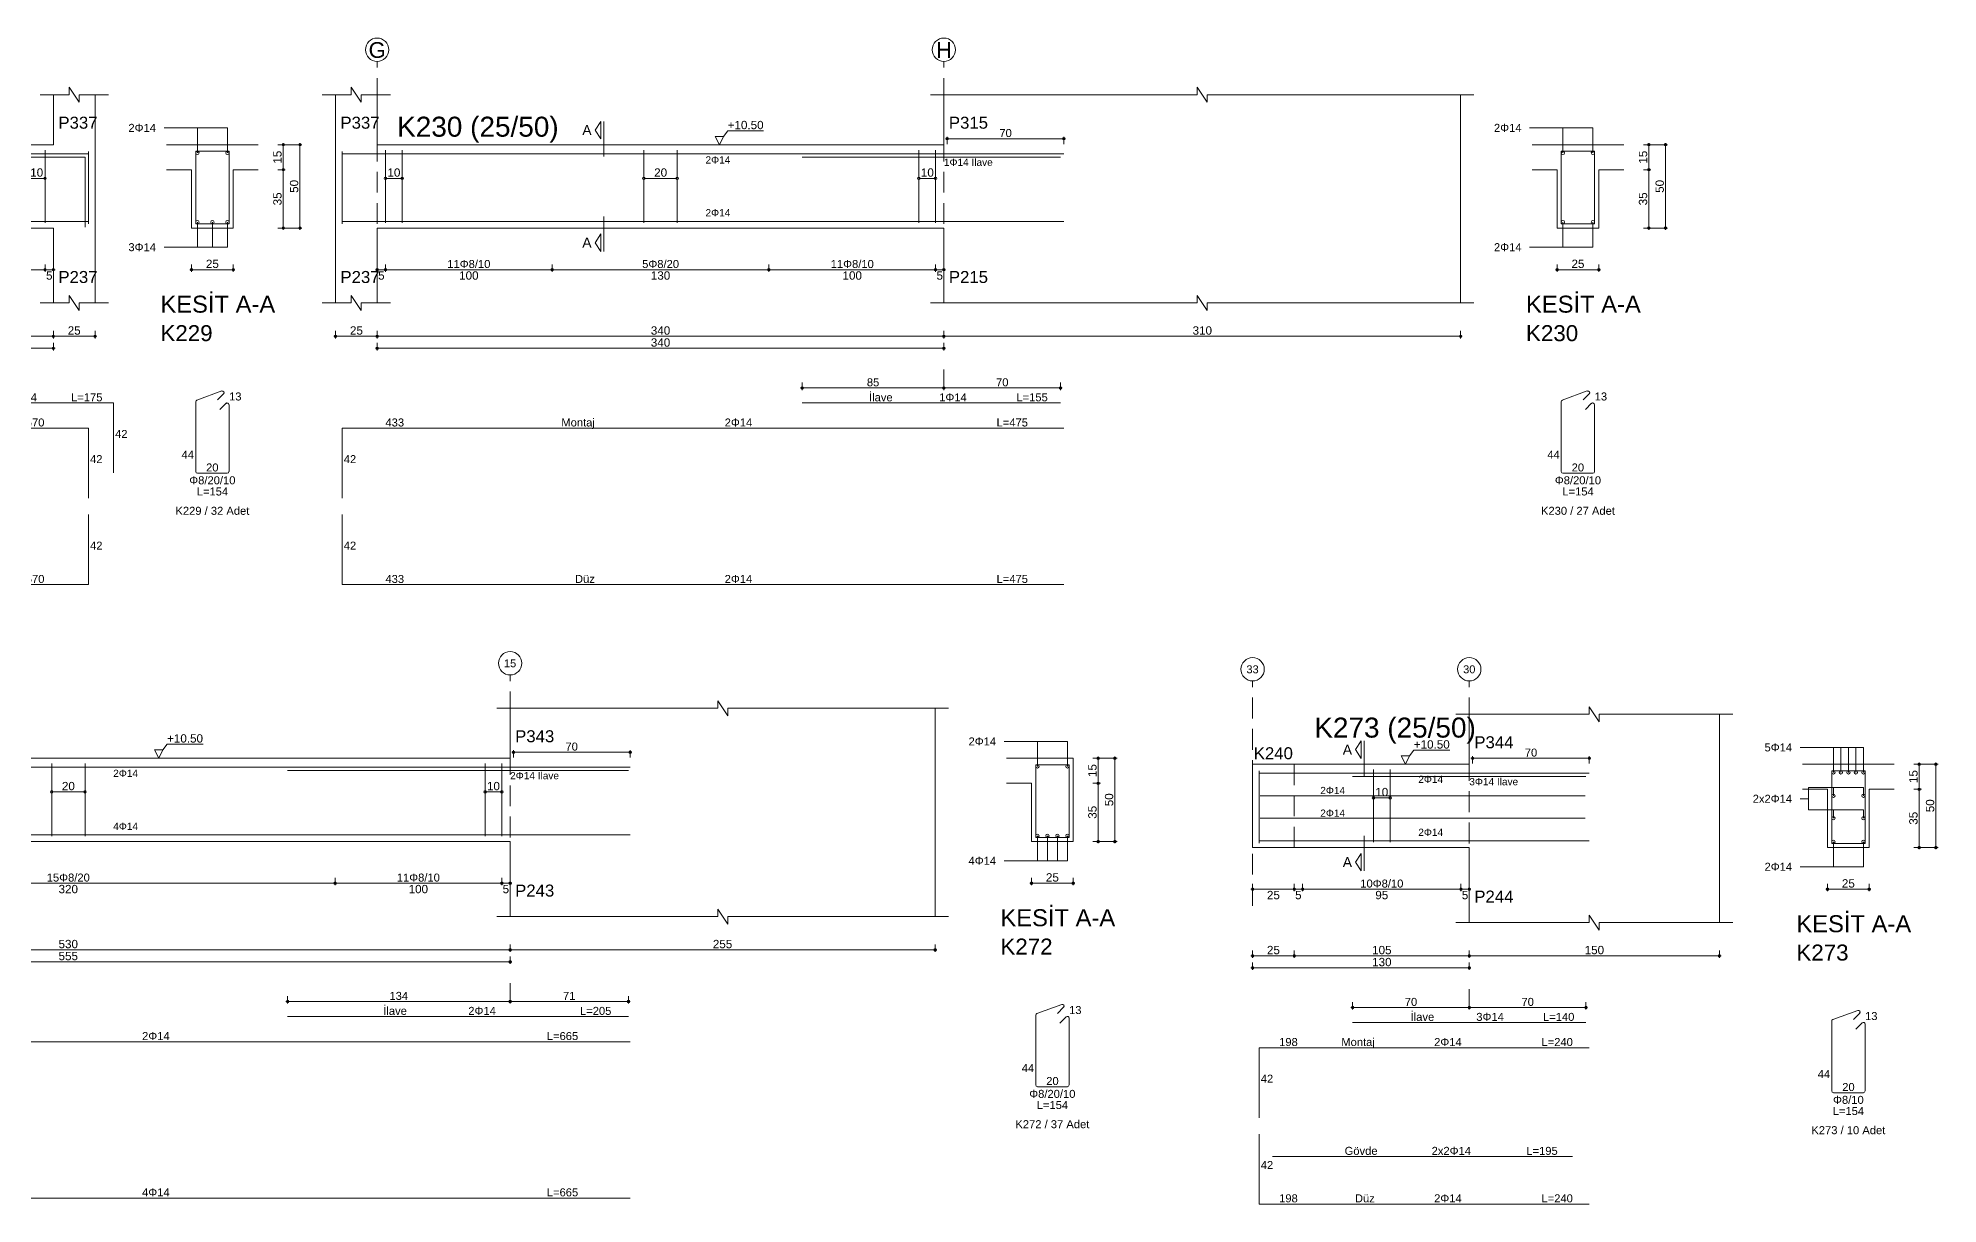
# Model space of a CAD drawing. Header units: millimetres. Extents: x 23801 to 80069, y 9628 to 14137.
# Drawn here: x 66285 to 67995, y 11878 to 12928 of the extents above; entities that cross this region are included whole.
import ezdxf

# ---------------------------------------------------------------- set-up
doc = ezdxf.new("R2010")
doc.units = ezdxf.units.MM
doc.linetypes.add('DASHDOT2', pattern=[12.7, 6.35, -3.175, 0, -3.175])
doc.linetypes.add('DASHED4', pattern=[18.75, 12.5, -6.25])
doc.layers.add('aks', color=251, linetype='DASHDOT2', lineweight=35)
for name, color, linetype in [('Donatı Topl. Uzun. Yazısı', 7, 'Continuous'), ('Donatı Uz. Yazısı', 7, 'Continuous'), ('Donatı Yazısı', 7, 'Continuous'), ('Donatı Çizgisi', 7, 'Continuous'), ('Kiriş', 7, 'Continuous'), ('Standart', 7, 'Continuous'), ('Ölçülendirme', 7, 'Continuous')]:
    doc.layers.add(name, color=color, linetype=linetype)
doc.styles.add('arial_1_18', font='arial.ttf', dxfattribs={"height": 0.2})

# ---------------------------------------------------------------- blocks, each defined once
blk = doc.blocks.new('IDE668Entity7473')
at = {"layer": 'aks', "color": 30, "linetype": 'DASHED4', "lineweight": 5}
for points in [[(13973.3, 2016.8), (13973.3, 2151.8)], [(13973.3, 1955.8), (13973.3, 1966.8)]]:
    blk.add_lwpolyline(points, dxfattribs=at)
at = {"layer": 'aks', "color": 1, "linetype": 'Continuous', "lineweight": 5}
blk.add_circle((13973.3, 2158.8), 7, dxfattribs=at)
at = {"layer": 'Donatı Çizgisi', "color": 5, "linetype": 'Continuous', "lineweight": 5}
for points in [[(13978.3, 2055), (13978.3, 2098.6)], [(13988.3, 2055), (13988.3, 2098.6)], [(14180.8, 2055), (14180.8, 2098.6)], [(14200.8, 2055), (14200.8, 2098.6)], [(14393.3, 2055), (14393.3, 2098.6)], [(14403.3, 2055), (14403.3, 2098.6)], [(14429.3, 2054.4), (14429.3, 2097.8)], [(14493.7, 2054.3), (14493.7, 2097.9)], [(14493.7, 2097.9), (14513.7, 2097.9)], [(14513.7, 2054.3), (14513.7, 2097.9)], [(13901.3, 2096.4), (14429.3, 2096.4)], [(13902.8, 2094.4), (14082.6, 2094.4)], [(14294.6, 2094.4), (14427.3, 2094.4)], [(14427.3, 2052.4), (14427.3, 2094.4)], [(13901.3, 2055.8), (14429.3, 2055.8)], [(14493.7, 2054.3), (14513.7, 2054.3)], [(14494.3, 1948.5), (14509.3, 1954)], [(14506.8, 1948.7), (14510.4, 1952.3)], [(13902.8, 1946.8), (14082.6, 1946.8)], [(14311.6, 1946.8), (14444.3, 1946.8)], [(14444.3, 1904.8), (14444.3, 1946.8)], [(14493.7, 1905.7), (14493.7, 1947.6)], [(14508.2, 1942.8), (14511.9, 1946.6)], [(14513.7, 1905.7), (14513.7, 1945.8)], [(13901.3, 1931.7), (14429.3, 1931.7)], [(14429.3, 1889.7), (14429.3, 1931.7)], [(14494.7, 1904.7), (14512.6, 1904.7)], [(14429.3, 1837.8), (14429.3, 1879.8)], [(13901.3, 1837.8), (14429.3, 1837.8)]]:
    blk.add_lwpolyline(points, dxfattribs=at)
for centre in [(14494.7, 2096.9), (14512.7, 2096.9), (14494.7, 2055.3), (14503.7, 2055.3), (14512.7, 2055.3)]:
    blk.add_circle(centre, 1, dxfattribs=at)
for centre, start, end in [((14509.7, 1953), 315, 110), ((14494.7, 1947.6), 110, 180), ((14512.6, 1945.8), 0, 135), ((14494.7, 1905.7), 180, 270), ((14512.6, 1905.7), 270, 0)]:
    blk.add_arc(centre, 1.02, start, end, dxfattribs=at)
at = {"layer": 'Kiriş', "color": 1, "linetype": 'Continuous', "lineweight": 5}
for points in [[(13815.3, 2131.8), (13895.3, 2131.8)], [(13823.3, 2006.8), (13823.3, 2131.8)], [(13895.3, 2131.8), (13895.3, 2136.3)], [(13901.3, 2127.3), (13895.3, 2136.3)], [(13901.3, 2127.3), (13901.3, 2131.8)], [(13901.3, 2131.8), (13981.3, 2131.8)], [(13973.3, 2101.8), (13973.3, 2131.8)], [(14400.3, 2131.8), (14417.8, 2131.8)], [(14408.3, 2101.8), (14408.3, 2131.8)], [(14417.8, 2131.8), (14417.8, 2136.3)], [(14423.8, 2127.3), (14417.8, 2136.3)], [(14423.8, 2131.8), (14441.3, 2131.8)], [(14423.8, 2127.3), (14423.8, 2131.8)], [(14433.3, 2006.8), (14433.3, 2131.8)], [(13973.3, 2101.8), (14408.3, 2101.8)], [(14476.2, 2101.8), (14531.2, 2101.8)], [(14476.2, 2086.8), (14491.2, 2086.8)], [(14491.2, 2051.8), (14491.2, 2086.8)], [(14516.2, 2086.8), (14531.2, 2086.8)], [(14516.2, 2051.8), (14516.2, 2086.8)], [(13973.3, 2051.8), (14408.3, 2051.8)], [(13973.3, 2006.8), (13973.3, 2051.8)], [(14408.3, 2006.8), (14408.3, 2051.8)], [(14491.2, 2051.8), (14516.2, 2051.8)], [(13815.3, 2006.8), (13895.3, 2006.8)], [(13901.3, 2002.3), (13895.3, 2011.3)], [(13895.3, 2006.8), (13895.3, 2011.3)], [(13901.3, 2006.8), (13981.3, 2006.8)], [(13901.3, 2002.3), (13901.3, 2006.8)], [(14400.3, 2006.8), (14417.8, 2006.8)], [(14423.8, 2002.3), (14417.8, 2011.3)], [(14417.8, 2006.8), (14417.8, 2011.3)], [(14423.8, 2006.8), (14441.3, 2006.8)], [(14423.8, 2002.3), (14423.8, 2006.8)]]:
    blk.add_lwpolyline(points, dxfattribs=at)
at = {"layer": 'Ölçülendirme', "color": 1, "linetype": 'Continuous', "lineweight": 5}
for points in [[(14142.1, 2110.5), (14145.6, 2115.8)], [(14145.6, 2105.3), (14142.1, 2110.5)], [(14145.6, 2105.3), (14145.6, 2115.8)], [(14147.3, 2094.8), (14147.3, 2115.8)], [(14238.1, 2106.8), (14240.6, 2110.1)], [(14240.6, 2110.1), (14262.1, 2110.1)], [(14474.7, 2111.9), (14512.7, 2111.9)], [(14494.7, 2096.9), (14494.7, 2111.9)], [(14512.7, 2096.9), (14512.7, 2111.9)], [(13900.3, 2105.4), (13972.3, 2105.4)], [(13901.3, 2102.1), (13901.3, 2106.6)], [(13971.3, 2102.1), (13971.3, 2106.6)], [(14235.6, 2101.8), (14233.1, 2106.8)], [(14233.1, 2106.8), (14238.1, 2106.8)], [(14238.1, 2106.8), (14235.6, 2101.8)], [(14235.6, 2101.8), (14235.6, 2101.8)], [(14542.9, 2101.8), (14557.4, 2101.8)], [(14546.2, 2050.8), (14546.2, 2102.8)], [(14556.2, 2050.8), (14556.2, 2102.8)], [(14542.9, 2086.8), (14547.4, 2086.8)], [(13978.3, 2081.6), (13988.3, 2081.6)], [(14180.8, 2081.6), (14200.8, 2081.6)], [(14393.3, 2081.6), (14403.3, 2081.6)], [(14147.3, 2037.8), (14147.3, 2058.8)], [(14494.7, 2040.3), (14494.7, 2055.3)], [(14503.7, 2040.3), (14503.7, 2055.3)], [(14512.7, 2040.3), (14512.7, 2055.3)], [(14542.9, 2051.8), (14557.4, 2051.8)], [(14142.1, 2043), (14145.6, 2048.3)], [(14145.6, 2037.8), (14142.1, 2043)], [(14145.6, 2037.8), (14145.6, 2048.3)], [(14474.7, 2040.3), (14512.7, 2040.3)], [(13973.3, 2025.5), (13973.3, 2030)], [(13978.3, 2025.5), (13978.3, 2030)], [(14078.3, 2025.5), (14078.3, 2030)], [(14303.3, 2025.5), (14303.3, 2030)], [(14403.3, 2025.5), (14403.3, 2030)], [(14408.3, 2025.5), (14408.3, 2030)], [(14491.2, 2025.5), (14491.2, 2030)], [(14516.2, 2025.5), (14516.2, 2030)], [(13972.3, 2026.8), (14409.3, 2026.8)], [(14490.2, 2026.8), (14517.2, 2026.8)], [(13822.3, 1986.8), (14434.3, 1986.8)], [(13823.3, 1985.5), (13823.3, 1990)], [(13973.3, 1985.5), (13973.3, 1990)], [(14408.3, 1985.5), (14408.3, 1990)], [(14433.3, 1985.5), (14433.3, 1990)], [(13972.3, 1979.6), (14409.3, 1979.6)], [(13973.3, 1978.3), (13973.3, 1982.8)], [(14408.3, 1978.3), (14408.3, 1982.8)], [(13901.8, 1955.8), (13974.3, 1955.8)], [(13902.8, 1954.5), (13902.8, 1959)], [(13972.3, 1955.8), (14083.6, 1955.8)], [(13973.3, 1954.5), (13973.3, 1959)], [(13973.3, 1954.5), (13973.3, 1959)], [(14082.6, 1954.5), (14082.6, 1959)]]:
    blk.add_lwpolyline(points, dxfattribs=at)
for centre in [(13901.3, 2105.4), (13971.3, 2105.4), (14546.2, 2101.8), (14556.2, 2101.8), (14546.2, 2086.8), (13978.3, 2081.6), (13988.3, 2081.6), (14180.8, 2081.6), (14200.8, 2081.6), (14393.3, 2081.6), (14403.3, 2081.6), (14546.2, 2051.8), (14556.2, 2051.8), (13973.3, 2026.8), (13978.3, 2026.8), (13978.3, 2026.8), (14078.3, 2026.8), (14078.3, 2026.8), (14303.3, 2026.8), (14303.3, 2026.8), (14403.3, 2026.8), (14403.3, 2026.8), (14408.3, 2026.8), (14491.2, 2026.8), (14516.2, 2026.8), (13823.3, 1986.8), (13973.3, 1986.8), (13973.3, 1986.8), (14408.3, 1986.8), (14408.3, 1986.8), (14433.3, 1986.8), (13973.3, 1979.6), (14408.3, 1979.6), (13902.8, 1955.8), (13973.3, 1955.8), (13973.3, 1955.8), (14082.6, 1955.8)]:
    blk.add_circle(centre, 0.75, dxfattribs=at)
at = {"layer": 'aks', "color": 1, "linetype": 'Continuous', "lineweight": 5, "style": 'arial_1_18'}
blk.add_text('F', height=9.45, dxfattribs=at).set_placement((13969.3, 2153.9))
at = {"layer": 'Donatı Topl. Uzun. Yazısı', "color": 1, "linetype": 'Continuous', "lineweight": 5, "style": 'arial_1_18'}
for s, p in [('L=180', (14054.8, 1947.8)), ('L=175', (14418.9, 1947.8)), ('L=570', (14384.1, 1932.7)), ('L=154', (14494.3, 1891.3)), ('L=570', (14384.1, 1838.8))]:
    blk.add_text(s, height=4.8, dxfattribs=at).set_placement(p)
at = {"layer": 'Donatı Uz. Yazısı', "color": 1, "linetype": 'Continuous', "lineweight": 5, "style": 'arial_1_18'}
for s, p in [('133', (14319.5, 1947.8)), ('13', (14513.7, 1948.3)), ('528', (13933, 1932.7)), ('42', (14445.3, 1925.8)), ('42', (14430.3, 1910.7)), ('44', (14485.2, 1913.4)), ('20', (14499.9, 1905.7)), ('42', (14430.3, 1858.8)), ('528', (13933, 1838.8))]:
    blk.add_text(s, height=4.8, dxfattribs=at).set_placement(p)
at = {"layer": 'Donatı Yazısı', "color": 5, "linetype": 'Continuous', "lineweight": 5, "style": 'arial_1_18'}
for s, height, p in [('2Φ14', 4.8, (14453.3, 2109.5)), ('1Φ14 İlave', 4.32, (13944, 2089.1)), ('1Φ14 İlave', 4.32, (14304.2, 2089.1)), ('3Φ14', 4.8, (14453.3, 2037.9)), ('1Φ14', 4.8, (13998.1, 1947.8)), ('1Φ14', 4.8, (14381.9, 1947.8)), ('2Φ14', 4.8, (14181.2, 1932.7)), ('Φ8/20/10', 4.8, (14489.8, 1898)), ('K229 / 32 Adet', 4.8, (14481.5, 1879.7)), ('3Φ14', 4.8, (14181.2, 1838.8))]:
    blk.add_text(s, height=height, dxfattribs=at).set_placement(p)
for s, p in [('2Φ14', (14217.8, 2090.5)), ('3Φ14', (14217.8, 2058.8))]:
    blk.add_text(s, height=4.32, rotation=360, dxfattribs=at).set_placement(p)
at = {"layer": 'Donatı Yazısı', "color": 1, "linetype": 'Continuous', "lineweight": 5, "style": 'arial_1_18'}
for s, p in [('İlave', (13951.6, 1947.8)), ('İlave', (14343.9, 1947.8)), ('Montaj', (14066, 1932.7)), ('Düz', (14074.2, 1838.8))]:
    blk.add_text(s, height=4.8, dxfattribs=at).set_placement(p)
at = {"layer": 'Kiriş', "color": 1, "linetype": 'Continuous', "lineweight": 5, "style": 'arial_1_18'}
for s, height, p in [('P314', 7.2, (13826.3, 2111.4)), ('K229 (25/50)', 12, (13985.3, 2106.6)), ('P337', 7.2, (14411.3, 2111.4)), ('P214', 7.2, (13826.3, 2018.8)), ('P237', 7.2, (14411.3, 2018.8)), ('KESİT A-A', 10.2, (14472.5, 2001)), ('K229', 9.6, (14472.5, 1983.9))]:
    blk.add_text(s, height=height, dxfattribs=at).set_placement(p)
at = {"layer": 'Ölçülendirme', "color": 1, "linetype": 'Continuous', "lineweight": 5, "style": 'arial_1_18'}
for s, height, p in [('70', 4.8, (13932.6, 2106.4)), ('A', 5.95, (14134.4, 2107.6)), ('+10.50', 5, (14240.6, 2111.1)), ('A', 5.95, (14134.4, 2040.1)), ('25', 5, (14499.8, 2027.8)), ('5', 5, (13973.9, 2020.8)), ('100', 5, (14022.5, 2020.8)), ('225', 5, (14185, 2020.8)), ('100', 5, (14347.5, 2020.8)), ('5', 5, (14403.9, 2020.8)), ('150', 5, (13892.5, 1987.8)), ('435', 5, (14185, 1987.8)), ('435', 5, (14185, 1980.6)), ('25', 5, (14416.9, 1987.8))]:
    blk.add_text(s, height=height, dxfattribs=at).set_placement(p)
for s, rotation, p in [('15', 90, (14545.2, 2090.4)), ('10', 360, (13979.4, 2082.6)), ('20', 360, (14186.9, 2082.6)), ('10', 360, (14394.4, 2082.6)), ('50', 90, (14555.2, 2072.9)), ('35', 90, (14545.2, 2065.4))]:
    blk.add_text(s, height=5, rotation=rotation, dxfattribs=at).set_placement(p)
at = {"layer": 'Ölçülendirme', "color": 5, "linetype": 'Continuous', "lineweight": 5, "style": 'arial_1_18'}
for s, p in [('11Φ8/10', (14015.4, 2027.8)), ('10Φ8/20', (14177.9, 2027.8)), ('11Φ8/10', (14340.4, 2027.8)), ('70', (13934.4, 1956.8)), ('109', (14022.4, 1956.8))]:
    blk.add_text(s, height=4.8, dxfattribs=at).set_placement(p)
blk = doc.blocks.new('IDE668Entity7474')
at = {"layer": 'aks', "color": 30, "linetype": 'DASHED4', "lineweight": 5}
for points in [[(14602.5, 2016.8), (14602.5, 2151.8)], [(14942.5, 2016.8), (14942.5, 2151.8)], [(14942.5, 1955.8), (14942.5, 1966.8)]]:
    blk.add_lwpolyline(points, dxfattribs=at)
at = {"layer": 'aks', "color": 1, "linetype": 'Continuous', "lineweight": 5}
for centre in [(14602.5, 2158.8), (14942.5, 2158.8)]:
    blk.add_circle(centre, 7, dxfattribs=at)
at = {"layer": 'Donatı Çizgisi', "color": 5, "linetype": 'Continuous', "lineweight": 5}
for points in [[(14581.5, 2054.4), (14581.5, 2097.8)], [(14607.5, 2055), (14607.5, 2098.6)], [(14617.5, 2055), (14617.5, 2098.6)], [(14762.5, 2055), (14762.5, 2098.6)], [(14782.5, 2055), (14782.5, 2098.6)], [(14927.5, 2055), (14927.5, 2098.6)], [(14937.5, 2055), (14937.5, 2098.6)], [(15312.9, 2054.3), (15312.9, 2097.9)], [(15312.9, 2097.9), (15332.9, 2097.9)], [(15332.9, 2054.3), (15332.9, 2097.9)], [(14581.5, 2096.4), (15014.5, 2096.4)], [(14857.5, 2094.4), (15012.5, 2094.4)], [(14581.5, 2055.8), (15014.5, 2055.8)], [(15312.9, 2054.3), (15332.9, 2054.3)], [(15313.5, 1948.5), (15328.5, 1954)], [(15326, 1948.7), (15329.6, 1952.3)], [(14857.5, 1946.8), (15012.5, 1946.8)], [(15312.9, 1905.7), (15312.9, 1947.6)], [(15327.4, 1942.8), (15331.1, 1946.6)], [(15332.9, 1905.7), (15332.9, 1945.8)], [(14581.5, 1889.7), (14581.5, 1931.7)], [(14581.5, 1931.7), (15014.5, 1931.7)], [(15313.9, 1904.7), (15331.8, 1904.7)], [(14581.5, 1837.8), (14581.5, 1879.8)], [(14581.5, 1837.8), (15014.5, 1837.8)]]:
    blk.add_lwpolyline(points, dxfattribs=at)
for centre in [(15313.9, 2096.9), (15331.9, 2096.9), (15313.9, 2055.3), (15331.9, 2055.3)]:
    blk.add_circle(centre, 1, dxfattribs=at)
for centre, start, end in [((15328.9, 1953), 315, 110), ((15313.9, 1947.6), 110, 180), ((15331.8, 1945.8), 0, 135), ((15313.9, 1905.7), 180, 270), ((15331.8, 1905.7), 270, 0)]:
    blk.add_arc(centre, 1.02, start, end, dxfattribs=at)
at = {"layer": 'Kiriş', "color": 1, "linetype": 'Continuous', "lineweight": 5}
for points in [[(14569.5, 2131.8), (14587, 2131.8)], [(14577.5, 2006.8), (14577.5, 2131.8)], [(14587, 2131.8), (14587, 2136.3)], [(14593, 2127.3), (14587, 2136.3)], [(14593, 2127.3), (14593, 2131.8)], [(14593, 2131.8), (14610.5, 2131.8)], [(14602.5, 2101.8), (14602.5, 2131.8)], [(14934.5, 2131.8), (15094.5, 2131.8)], [(14942.5, 2101.8), (14942.5, 2131.8)], [(15094.5, 2131.8), (15094.5, 2136.3)], [(15100.5, 2127.3), (15094.5, 2136.3)], [(15100.5, 2131.8), (15260.5, 2131.8)], [(15100.5, 2127.3), (15100.5, 2131.8)], [(15252.5, 2006.8), (15252.5, 2131.8)], [(14602.5, 2101.8), (14942.5, 2101.8)], [(15295.4, 2101.8), (15350.4, 2101.8)], [(15295.4, 2086.8), (15310.4, 2086.8)], [(15310.4, 2051.8), (15310.4, 2086.8)], [(15335.4, 2086.8), (15350.4, 2086.8)], [(15335.4, 2051.8), (15335.4, 2086.8)], [(14602.5, 2051.8), (14942.5, 2051.8)], [(14602.5, 2006.8), (14602.5, 2051.8)], [(14942.5, 2006.8), (14942.5, 2051.8)], [(15310.4, 2051.8), (15335.4, 2051.8)], [(14569.5, 2006.8), (14587, 2006.8)], [(14593, 2002.3), (14587, 2011.3)], [(14587, 2006.8), (14587, 2011.3)], [(14593, 2006.8), (14610.5, 2006.8)], [(14593, 2002.3), (14593, 2006.8)], [(14934.5, 2006.8), (15094.5, 2006.8)], [(15100.5, 2002.3), (15094.5, 2011.3)], [(15094.5, 2006.8), (15094.5, 2011.3)], [(15100.5, 2006.8), (15260.5, 2006.8)], [(15100.5, 2002.3), (15100.5, 2006.8)]]:
    blk.add_lwpolyline(points, dxfattribs=at)
at = {"layer": 'Ölçülendirme', "color": 1, "linetype": 'Continuous', "lineweight": 5}
for points in [[(14733.3, 2110.5), (14736.8, 2115.8)], [(14736.8, 2105.3), (14733.3, 2110.5)], [(14736.8, 2105.3), (14736.8, 2115.8)], [(14738.5, 2094.8), (14738.5, 2115.8)], [(14810.3, 2106.8), (14812.8, 2110.1)], [(14812.8, 2110.1), (14834.3, 2110.1)], [(15293.9, 2111.9), (15331.9, 2111.9)], [(15313.9, 2096.9), (15313.9, 2111.9)], [(15331.9, 2096.9), (15331.9, 2111.9)], [(14807.8, 2101.8), (14805.3, 2106.8)], [(14805.3, 2106.8), (14810.3, 2106.8)], [(14810.3, 2106.8), (14807.8, 2101.8)], [(14807.8, 2101.8), (14807.8, 2101.8)], [(14943.5, 2105.4), (15015.5, 2105.4)], [(14944.5, 2102.1), (14944.5, 2106.6)], [(15014.5, 2102.1), (15014.5, 2106.6)], [(15362.1, 2101.8), (15376.6, 2101.8)], [(15365.4, 2050.8), (15365.4, 2102.8)], [(15375.4, 2050.8), (15375.4, 2102.8)], [(15362.1, 2086.8), (15366.6, 2086.8)], [(14607.5, 2081.6), (14617.5, 2081.6)], [(14762.5, 2081.6), (14782.5, 2081.6)], [(14927.5, 2081.6), (14937.5, 2081.6)], [(14738.5, 2037.8), (14738.5, 2058.8)], [(15313.9, 2040.3), (15313.9, 2055.3)], [(15331.9, 2040.3), (15331.9, 2055.3)], [(15362.1, 2051.8), (15376.6, 2051.8)], [(14733.3, 2043), (14736.8, 2048.3)], [(14736.8, 2037.8), (14733.3, 2043)], [(14736.8, 2037.8), (14736.8, 2048.3)], [(15293.9, 2040.3), (15331.9, 2040.3)], [(14602.5, 2025.5), (14602.5, 2030)], [(14607.5, 2025.5), (14607.5, 2030)], [(14707.5, 2025.5), (14707.5, 2030)], [(14837.5, 2025.5), (14837.5, 2030)], [(14937.5, 2025.5), (14937.5, 2030)], [(14942.5, 2025.5), (14942.5, 2030)], [(15310.4, 2025.5), (15310.4, 2030)], [(15335.4, 2025.5), (15335.4, 2030)], [(14601.5, 2026.8), (14943.5, 2026.8)], [(15309.4, 2026.8), (15336.4, 2026.8)], [(14576.5, 1986.8), (15253.5, 1986.8)], [(14577.5, 1985.5), (14577.5, 1990)], [(14602.5, 1985.5), (14602.5, 1990)], [(14942.5, 1985.5), (14942.5, 1990)], [(15252.5, 1985.5), (15252.5, 1990)], [(14601.5, 1979.6), (14943.5, 1979.6)], [(14602.5, 1978.3), (14602.5, 1982.8)], [(14942.5, 1978.3), (14942.5, 1982.8)], [(14856.5, 1955.8), (14943.5, 1955.8)], [(14857.5, 1954.5), (14857.5, 1959)], [(14941.5, 1955.8), (15013.5, 1955.8)], [(14942.5, 1954.5), (14942.5, 1959)], [(14942.5, 1954.5), (14942.5, 1959)], [(15012.5, 1954.5), (15012.5, 1959)]]:
    blk.add_lwpolyline(points, dxfattribs=at)
for centre in [(14944.5, 2105.4), (15014.5, 2105.4), (15365.4, 2101.8), (15375.4, 2101.8), (15365.4, 2086.8), (14607.5, 2081.6), (14617.5, 2081.6), (14762.5, 2081.6), (14782.5, 2081.6), (14927.5, 2081.6), (14937.5, 2081.6), (15365.4, 2051.8), (15375.4, 2051.8), (14602.5, 2026.8), (14607.5, 2026.8), (14607.5, 2026.8), (14707.5, 2026.8), (14707.5, 2026.8), (14837.5, 2026.8), (14837.5, 2026.8), (14937.5, 2026.8), (14937.5, 2026.8), (14942.5, 2026.8), (15310.4, 2026.8), (15335.4, 2026.8), (14577.5, 1986.8), (14602.5, 1986.8), (14602.5, 1986.8), (14942.5, 1986.8), (14942.5, 1986.8), (15252.5, 1986.8), (14602.5, 1979.6), (14942.5, 1979.6), (14857.5, 1955.8), (14942.5, 1955.8), (14942.5, 1955.8), (15012.5, 1955.8)]:
    blk.add_circle(centre, 0.75, dxfattribs=at)
at = {"layer": 'aks', "color": 1, "linetype": 'Continuous', "lineweight": 5, "style": 'arial_1_18'}
for s, p in [('G', (14597.4, 2153.9)), ('H', (14937.8, 2153.9))]:
    blk.add_text(s, height=9.45, dxfattribs=at).set_placement(p)
at = {"layer": 'Donatı Topl. Uzun. Yazısı', "color": 1, "linetype": 'Continuous', "lineweight": 5, "style": 'arial_1_18'}
for s, p in [('L=155', (14986, 1947.8)), ('L=475', (14974.1, 1932.7)), ('L=154', (15313.5, 1891.3)), ('L=475', (14974.1, 1838.8))]:
    blk.add_text(s, height=4.8, dxfattribs=at).set_placement(p)
at = {"layer": 'Donatı Uz. Yazısı', "color": 1, "linetype": 'Continuous', "lineweight": 5, "style": 'arial_1_18'}
for s, p in [('13', (15332.9, 1948.3)), ('433', (14607.5, 1932.7)), ('42', (14582.5, 1910.7)), ('44', (15304.5, 1913.4)), ('20', (15319.1, 1905.7)), ('42', (14582.5, 1858.8)), ('433', (14607.5, 1838.8))]:
    blk.add_text(s, height=4.8, dxfattribs=at).set_placement(p)
at = {"layer": 'Donatı Yazısı', "color": 5, "linetype": 'Continuous', "lineweight": 5, "style": 'arial_1_18'}
for s, height, p in [('2Φ14', 4.8, (15272.5, 2109.5)), ('1Φ14 İlave', 4.32, (14942.5, 2089.1)), ('2Φ14', 4.8, (15272.5, 2037.9)), ('1Φ14', 4.8, (14939.7, 1947.8)), ('2Φ14', 4.8, (14811, 1932.7)), ('Φ8/20/10', 4.8, (15309, 1898)), ('K230 / 27 Adet', 4.8, (15300.7, 1879.7)), ('2Φ14', 4.8, (14811, 1838.8))]:
    blk.add_text(s, height=height, dxfattribs=at).set_placement(p)
for p in [(14799.5, 2090.5), (14799.5, 2058.8)]:
    blk.add_text('2Φ14', height=4.32, rotation=360, dxfattribs=at).set_placement(p)
at = {"layer": 'Donatı Yazısı', "color": 1, "linetype": 'Continuous', "lineweight": 5, "style": 'arial_1_18'}
for s, p in [('İlave', (14897.6, 1947.8)), ('Montaj', (14713, 1932.7)), ('Düz', (14721.2, 1838.8))]:
    blk.add_text(s, height=4.8, dxfattribs=at).set_placement(p)
at = {"layer": 'Kiriş', "color": 1, "linetype": 'Continuous', "lineweight": 5, "style": 'arial_1_18'}
for s, height, p in [('P337', 7.2, (14580.5, 2111.4)), ('K230 (25/50)', 12, (14614.5, 2106.6)), ('P315', 7.2, (14945.5, 2111.4)), ('P237', 7.2, (14580.5, 2018.8)), ('P215', 7.2, (14945.5, 2018.8)), ('KESİT A-A', 10.2, (15291.7, 2001)), ('K230', 9.6, (15291.7, 1983.9))]:
    blk.add_text(s, height=height, dxfattribs=at).set_placement(p)
at = {"layer": 'Ölçülendirme', "color": 1, "linetype": 'Continuous', "lineweight": 5, "style": 'arial_1_18'}
for s, height, p in [('A', 5.95, (14725.6, 2107.6)), ('+10.50', 5, (14812.8, 2111.1)), ('70', 4.8, (14975.8, 2106.4)), ('A', 5.95, (14725.6, 2040.1)), ('25', 5, (15319, 2027.8)), ('5', 5, (14603.1, 2020.8)), ('100', 5, (14651.7, 2020.8)), ('130', 5, (14766.7, 2020.8)), ('100', 5, (14881.7, 2020.8)), ('5', 5, (14938.1, 2020.8)), ('25', 5, (14586.2, 1987.8)), ('340', 5, (14766.7, 1987.8)), ('340', 5, (14766.7, 1980.6)), ('310', 5, (15091.7, 1987.8))]:
    blk.add_text(s, height=height, dxfattribs=at).set_placement(p)
for s, rotation, p in [('15', 90, (15364.4, 2090.4)), ('10', 360, (14608.7, 2082.6)), ('20', 360, (14768.7, 2082.6)), ('10', 360, (14928.7, 2082.6)), ('50', 90, (15374.4, 2072.9)), ('35', 90, (15364.4, 2065.4))]:
    blk.add_text(s, height=5, rotation=rotation, dxfattribs=at).set_placement(p)
at = {"layer": 'Ölçülendirme', "color": 5, "linetype": 'Continuous', "lineweight": 5, "style": 'arial_1_18'}
for s, p in [('11Φ8/10', (14644.6, 2027.8)), ('5Φ8/20', (14761.5, 2027.8)), ('11Φ8/10', (14874.6, 2027.8)), ('85', (14896.3, 1956.8)), ('70', (14973.8, 1956.8))]:
    blk.add_text(s, height=4.8, dxfattribs=at).set_placement(p)
blk = doc.blocks.new('IDE668Entity7504')
at = {"layer": 'aks', "color": 30, "linetype": 'DASHED4', "lineweight": 5}
for points in [[(14127.3, 1648.6), (14127.3, 1783.6)], [(14682.3, 1648.6), (14682.3, 1783.6)], [(14682.3, 1587.6), (14682.3, 1598.6)]]:
    blk.add_lwpolyline(points, dxfattribs=at)
at = {"layer": 'aks', "color": 1, "linetype": 'Continuous', "lineweight": 5}
for centre in [(14127.3, 1790.6), (14682.3, 1790.6)]:
    blk.add_circle(centre, 7, dxfattribs=at)
at = {"layer": 'Donatı Çizgisi', "color": 5, "linetype": 'Continuous', "lineweight": 5}
for points in [[(14131.3, 1686.2), (14131.3, 1729.6)], [(14131.3, 1728.2), (14754.3, 1728.2)], [(14133.3, 1684.2), (14133.3, 1726.2)], [(14133.3, 1726.2), (14285.8, 1726.2)], [(14157.3, 1686.8), (14157.3, 1730.4)], [(14167.3, 1686.8), (14167.3, 1730.4)], [(14407.3, 1686.8), (14407.3, 1730.4)], [(14427.3, 1686.8), (14427.3, 1730.4)], [(14548.8, 1726.2), (14753.3, 1726.2)], [(14667.3, 1686.8), (14667.3, 1730.4)], [(14677.3, 1686.8), (14677.3, 1730.4)], [(14997.6, 1686.1), (14997.6, 1729.7)], [(14997.6, 1729.7), (15017.6, 1729.7)], [(15017.6, 1686.1), (15017.6, 1729.7)], [(14131.3, 1687.6), (14754.3, 1687.6)], [(14997.6, 1686.1), (15017.6, 1686.1)], [(14998.3, 1580.4), (15013.3, 1585.9)], [(14116.3, 1536.6), (14116.3, 1578.6)], [(14116.3, 1578.6), (14268.8, 1578.6)], [(14548.8, 1578.6), (14753.3, 1578.6)], [(14997.6, 1537.6), (14997.6, 1579.4)], [(15010.7, 1580.5), (15014.3, 1584.2)], [(15012.1, 1574.6), (15015.9, 1578.4)], [(15017.6, 1537.6), (15017.6, 1577.7)], [(14131.3, 1521.5), (14131.3, 1563.5)], [(14131.3, 1563.5), (14754.3, 1563.5)], [(14998.6, 1536.5), (15016.6, 1536.5)], [(14131.3, 1469.7), (14131.3, 1511.7)], [(14131.3, 1469.7), (14754.3, 1469.7)]]:
    blk.add_lwpolyline(points, dxfattribs=at)
for centre in [(14998.6, 1728.7), (15016.6, 1728.7), (14998.6, 1687.1), (15004.6, 1687.1), (15010.6, 1687.1), (15016.6, 1687.1)]:
    blk.add_circle(centre, 1, dxfattribs=at)
for centre, start, end in [((15013.6, 1584.9), 315, 110), ((14998.6, 1579.4), 110, 180), ((15016.6, 1577.7), 0, 135), ((14998.6, 1537.6), 180, 270), ((15016.6, 1537.6), 270, 0)]:
    blk.add_arc(centre, 1.02, start, end, dxfattribs=at)
at = {"layer": 'Kiriş', "color": 1, "linetype": 'Continuous', "lineweight": 5}
for points in [[(14136.8, 1763.6), (14136.8, 1768.1)], [(14142.8, 1759.1), (14136.8, 1768.1)], [(14806.8, 1763.6), (14806.8, 1768.1)], [(14812.8, 1759.1), (14806.8, 1768.1)], [(14119.3, 1763.6), (14136.8, 1763.6)], [(14127.3, 1638.6), (14127.3, 1763.6)], [(14142.8, 1759.1), (14142.8, 1763.6)], [(14142.8, 1763.6), (14160.3, 1763.6)], [(14152.3, 1733.6), (14152.3, 1763.6)], [(14674.3, 1763.6), (14806.8, 1763.6)], [(14682.3, 1733.6), (14682.3, 1763.6)], [(14812.8, 1763.6), (14945.3, 1763.6)], [(14812.8, 1759.1), (14812.8, 1763.6)], [(14937.3, 1638.6), (14937.3, 1763.6)], [(14152.3, 1733.6), (14682.3, 1733.6)], [(14980.1, 1733.6), (15020.1, 1733.6)], [(15020.1, 1683.6), (15020.1, 1733.6)], [(14980.1, 1718.6), (14995.1, 1718.6)], [(14995.1, 1683.6), (14995.1, 1718.6)], [(14152.3, 1683.6), (14682.3, 1683.6)], [(14152.3, 1638.6), (14152.3, 1683.6)], [(14682.3, 1638.6), (14682.3, 1683.6)], [(14995.1, 1683.6), (15020.1, 1683.6)], [(14142.8, 1634.1), (14136.8, 1643.1)], [(14136.8, 1638.6), (14136.8, 1643.1)], [(14812.8, 1634.1), (14806.8, 1643.1)], [(14806.8, 1638.6), (14806.8, 1643.1)], [(14119.3, 1638.6), (14136.8, 1638.6)], [(14142.8, 1638.6), (14160.3, 1638.6)], [(14142.8, 1634.1), (14142.8, 1638.6)], [(14674.3, 1638.6), (14806.8, 1638.6)], [(14812.8, 1638.6), (14945.3, 1638.6)], [(14812.8, 1634.1), (14812.8, 1638.6)]]:
    blk.add_lwpolyline(points, dxfattribs=at)
at = {"layer": 'Ölçülendirme', "color": 1, "linetype": 'Continuous', "lineweight": 5}
for points in [[(14359, 1742.4), (14362.5, 1747.6)], [(14362.5, 1737.1), (14362.5, 1747.6)], [(14364.3, 1726.6), (14364.3, 1747.6)], [(14362.5, 1737.1), (14359, 1742.4)], [(14471.5, 1733.6), (14469, 1738.6)], [(14469, 1738.6), (14474, 1738.6)], [(14474, 1738.6), (14471.5, 1733.6)], [(14471.5, 1733.6), (14471.5, 1733.6)], [(14474, 1738.6), (14476.5, 1742)], [(14476.5, 1742), (14498.1, 1742)], [(14683.3, 1737.2), (14755.3, 1737.2)], [(14684.3, 1734), (14684.3, 1738.5)], [(14754.3, 1734), (14754.3, 1738.5)], [(14978.6, 1743.7), (15016.6, 1743.7)], [(14998.6, 1728.7), (14998.6, 1743.7)], [(15016.6, 1728.7), (15016.6, 1743.7)], [(15031.9, 1733.6), (15046.4, 1733.6)], [(15035.1, 1682.6), (15035.1, 1734.6)], [(15045.1, 1682.6), (15045.1, 1734.6)], [(14157.3, 1713.4), (14167.3, 1713.4)], [(14407.3, 1713.4), (14427.3, 1713.4)], [(14667.3, 1713.4), (14677.3, 1713.4)], [(15031.9, 1718.6), (15036.4, 1718.6)], [(14364.3, 1669.6), (14364.3, 1690.6)], [(14998.6, 1672.1), (14998.6, 1687.1)], [(15004.6, 1672.1), (15004.6, 1687.1)], [(15010.6, 1672.1), (15010.6, 1687.1)], [(15016.6, 1672.1), (15016.6, 1687.1)], [(14359, 1674.9), (14362.5, 1680.1)], [(14362.5, 1669.6), (14362.5, 1680.1)], [(15031.9, 1683.6), (15046.4, 1683.6)], [(14362.5, 1669.6), (14359, 1674.9)], [(14978.6, 1672.1), (15016.6, 1672.1)], [(14151.3, 1658.6), (14683.3, 1658.6)], [(14152.3, 1657.4), (14152.3, 1661.9)], [(14157.3, 1657.4), (14157.3, 1661.9)], [(14257.3, 1657.4), (14257.3, 1661.9)], [(14577.3, 1657.4), (14577.3, 1661.9)], [(14677.3, 1657.4), (14677.3, 1661.9)], [(14682.3, 1657.4), (14682.3, 1661.9)], [(14994.1, 1658.6), (15021.1, 1658.6)], [(14995.1, 1657.4), (14995.1, 1661.9)], [(15020.1, 1657.4), (15020.1, 1661.9)], [(14126.3, 1618.6), (14938.3, 1618.6)], [(14127.3, 1617.4), (14127.3, 1621.9)], [(14152.3, 1617.4), (14152.3, 1621.9)], [(14682.3, 1617.4), (14682.3, 1621.9)], [(14937.3, 1617.4), (14937.3, 1621.9)], [(14126.3, 1611.4), (14683.3, 1611.4)], [(14127.3, 1610.2), (14127.3, 1614.7)], [(14682.3, 1610.2), (14682.3, 1614.7)], [(14547.8, 1587.6), (14683.3, 1587.6)], [(14548.8, 1586.4), (14548.8, 1590.9)], [(14681.3, 1587.6), (14754.3, 1587.6)], [(14682.3, 1586.4), (14682.3, 1590.9)], [(14682.3, 1586.4), (14682.3, 1590.9)], [(14753.3, 1586.4), (14753.3, 1590.9)]]:
    blk.add_lwpolyline(points, dxfattribs=at)
for centre in [(14684.3, 1737.2), (14754.3, 1737.2), (15035.1, 1733.6), (15045.1, 1733.6), (14157.3, 1713.4), (14167.3, 1713.4), (14407.3, 1713.4), (14427.3, 1713.4), (14667.3, 1713.4), (14677.3, 1713.4), (15035.1, 1718.6), (15035.1, 1683.6), (15045.1, 1683.6), (14152.3, 1658.6), (14157.3, 1658.6), (14157.3, 1658.6), (14257.3, 1658.6), (14257.3, 1658.6), (14577.3, 1658.6), (14577.3, 1658.6), (14677.3, 1658.6), (14677.3, 1658.6), (14682.3, 1658.6), (14995.1, 1658.6), (15020.1, 1658.6), (14127.3, 1618.6), (14152.3, 1618.6), (14152.3, 1618.6), (14682.3, 1618.6), (14682.3, 1618.6), (14937.3, 1618.6), (14127.3, 1611.4), (14682.3, 1611.4), (14548.8, 1587.6), (14682.3, 1587.6), (14682.3, 1587.6), (14753.3, 1587.6)]:
    blk.add_circle(centre, 0.75, dxfattribs=at)
at = {"layer": 'aks', "color": 1, "linetype": 'Continuous', "lineweight": 5, "style": 'arial_1_18'}
for s, p in [('25', (14123.6, 1788.2)), ('15', (14678.6, 1788.2))]:
    blk.add_text(s, height=4.73, dxfattribs=at).set_placement(p)
at = {"layer": 'Donatı Topl. Uzun. Yazısı', "color": 1, "linetype": 'Continuous', "lineweight": 5, "style": 'arial_1_18'}
for s, p in [('L=195', (14242.3, 1579.6)), ('L=205', (14724.2, 1579.6)), ('L=665', (14704.3, 1564.5)), ('L=154', (14998.2, 1523.1)), ('L=665', (14704.3, 1470.7))]:
    blk.add_text(s, height=4.8, dxfattribs=at).set_placement(p)
at = {"layer": 'Donatı Uz. Yazısı', "color": 1, "linetype": 'Continuous', "lineweight": 5, "style": 'arial_1_18'}
for s, p in [('153', (14125.4, 1579.6)), ('13', (15017.6, 1580.1)), ('42', (14117.2, 1557.6)), ('623', (14168.6, 1564.5)), ('42', (14132.2, 1542.5)), ('44', (14989.2, 1545.3)), ('20', (15003.9, 1537.5)), ('42', (14132.2, 1490.7)), ('623', (14168.6, 1470.7))]:
    blk.add_text(s, height=4.8, dxfattribs=at).set_placement(p)
at = {"layer": 'Donatı Yazısı', "color": 5, "linetype": 'Continuous', "lineweight": 5, "style": 'arial_1_18'}
for s, height, p in [('2Φ14', 4.8, (14957.3, 1741.3)), ('1Φ14 İlave', 4.32, (14246.9, 1721)), ('2Φ14 İlave', 4.32, (14682.3, 1721)), ('4Φ14', 4.8, (14957.3, 1669.7)), ('1Φ14', 4.8, (14197.1, 1579.6)), ('2Φ14', 4.8, (14657.2, 1579.6)), ('2Φ14', 4.8, (14461.5, 1564.5)), ('Φ8/20/10', 4.8, (14993.7, 1529.8)), ('K272 / 37 Adet', 4.8, (14985.4, 1511.6)), ('4Φ14', 4.8, (14461.5, 1470.7))]:
    blk.add_text(s, height=height, dxfattribs=at).set_placement(p)
for s, p in [('2Φ14', (14444.2, 1722.4)), ('4Φ14', (14444.2, 1690.6))]:
    blk.add_text(s, height=4.32, rotation=360, dxfattribs=at).set_placement(p)
at = {"layer": 'Donatı Yazısı', "color": 1, "linetype": 'Continuous', "lineweight": 5, "style": 'arial_1_18'}
for s, p in [('İlave', (14155.5, 1579.6)), ('İlave', (14606.2, 1579.6)), ('Montaj', (14329.2, 1564.5)), ('Düz', (14337.4, 1470.7))]:
    blk.add_text(s, height=4.8, dxfattribs=at).set_placement(p)
at = {"layer": 'Kiriş', "color": 1, "linetype": 'Continuous', "lineweight": 5, "style": 'arial_1_18'}
for s, height, p in [('P315', 7.2, (14130.3, 1743.2)), ('K272 (25/50)', 12, (14164.3, 1738.4)), ('P343', 7.2, (14685.3, 1743.2)), ('P215', 7.2, (14130.3, 1650.6)), ('P243', 7.2, (14685.3, 1650.6)), ('KESİT A-A', 10.2, (14976.4, 1632.8)), ('K272', 9.6, (14976.4, 1615.8))]:
    blk.add_text(s, height=height, dxfattribs=at).set_placement(p)
at = {"layer": 'Ölçülendirme', "color": 1, "linetype": 'Continuous', "lineweight": 5, "style": 'arial_1_18'}
for s, height, p in [('A', 5.95, (14351.4, 1739.4)), ('+10.50', 5, (14476.5, 1743)), ('70', 4.8, (14715.5, 1738.2)), ('A', 5.95, (14351.4, 1671.9)), ('25', 5, (15003.7, 1659.6)), ('5', 5, (14152.8, 1652.6)), ('100', 5, (14201.4, 1652.6)), ('320', 5, (14411.4, 1652.6)), ('100', 5, (14621.4, 1652.6)), ('5', 5, (14677.8, 1652.6)), ('25', 5, (14135.9, 1619.6)), ('530', 5, (14411.4, 1619.6)), ('255', 5, (14803.9, 1619.6)), ('555', 5, (14411.4, 1612.4))]:
    blk.add_text(s, height=height, dxfattribs=at).set_placement(p)
for s, rotation, p in [('15', 90, (15034.1, 1722.3)), ('10', 360, (14158.4, 1714.4)), ('20', 360, (14413.4, 1714.4)), ('10', 360, (14668.4, 1714.4)), ('50', 90, (15044.1, 1704.8)), ('35', 90, (15034.1, 1697.3))]:
    blk.add_text(s, height=5, rotation=rotation, dxfattribs=at).set_placement(p)
at = {"layer": 'Ölçülendirme', "color": 5, "linetype": 'Continuous', "lineweight": 5, "style": 'arial_1_18'}
for s, p in [('11Φ8/10', (14194.3, 1659.6)), ('15Φ8/20', (14404.3, 1659.6)), ('11Φ8/10', (14614.3, 1659.6)), ('134', (14609.9, 1588.6)), ('71', (14714, 1588.6))]:
    blk.add_text(s, height=4.8, dxfattribs=at).set_placement(p)
blk = doc.blocks.new('IDE668Entity7505')
at = {"layer": 'aks', "color": 30, "linetype": 'DASHED4', "lineweight": 5}
for points in [[(15312.9, 1648.6), (15312.9, 1783.6)], [(15442.9, 1648.6), (15442.9, 1783.6)], [(15442.9, 1587.6), (15442.9, 1598.6)]]:
    blk.add_lwpolyline(points, dxfattribs=at)
at = {"layer": 'aks', "color": 1, "linetype": 'Continuous', "lineweight": 5}
for centre in [(15312.9, 1790.6), (15442.9, 1790.6)]:
    blk.add_circle(centre, 7, dxfattribs=at)
at = {"layer": 'Donatı Çizgisi', "color": 5, "linetype": 'Continuous', "lineweight": 5}
for points in [[(15316.9, 1686.2), (15316.9, 1729.6)], [(15316.9, 1728.2), (15514.9, 1728.2)], [(15372.9, 1726.2), (15512.9, 1726.2)], [(15385.4, 1686.8), (15385.4, 1730.4)], [(15395.4, 1686.8), (15395.4, 1730.4)], [(15660.3, 1686.1), (15660.3, 1729.7)], [(15660.3, 1729.7), (15680.3, 1729.7)], [(15680.3, 1686.1), (15680.3, 1729.7)], [(15317.4, 1714.7), (15512.4, 1714.7)], [(15317.4, 1701.2), (15512.4, 1701.2)], [(15316.9, 1687.6), (15514.9, 1687.6)], [(15660.3, 1686.1), (15680.3, 1686.1)], [(15661, 1580.4), (15676, 1585.9)], [(15372.9, 1578.6), (15512.9, 1578.6)], [(15660.3, 1537.6), (15660.3, 1579.4)], [(15673.4, 1580.5), (15677.1, 1584.2)], [(15674.8, 1574.6), (15678.6, 1578.4)], [(15680.3, 1537.6), (15680.3, 1577.7)], [(15316.9, 1521.5), (15316.9, 1563.5)], [(15316.9, 1563.5), (15514.9, 1563.5)], [(15661.3, 1536.5), (15679.3, 1536.5)], [(15316.9, 1469.7), (15316.9, 1511.7)], [(15324.9, 1498.2), (15504.9, 1498.2)], [(15316.9, 1469.7), (15514.9, 1469.7)]]:
    blk.add_lwpolyline(points, dxfattribs=at)
for centre in [(15661.3, 1728.7), (15665.8, 1728.7), (15670.3, 1728.7), (15674.8, 1728.7), (15679.3, 1728.7), (15661.3, 1714.7), (15679.3, 1714.7), (15661.3, 1701.2), (15679.3, 1701.2), (15661.3, 1687.1), (15679.3, 1687.1)]:
    blk.add_circle(centre, 1, dxfattribs=at)
for centre, start, end in [((15676.3, 1584.9), 315, 110), ((15661.3, 1579.4), 110, 180), ((15679.3, 1577.7), 0, 135), ((15661.3, 1537.6), 180, 270), ((15679.3, 1537.6), 270, 0)]:
    blk.add_arc(centre, 1.02, start, end, dxfattribs=at)
at = {"layer": 'Kiriş', "color": 1, "linetype": 'Continuous', "lineweight": 5}
for points in [[(15514.9, 1763.6), (15514.9, 1768.1)], [(15520.9, 1759.1), (15514.9, 1768.1)], [(15434.9, 1763.6), (15514.9, 1763.6)], [(15442.9, 1733.6), (15442.9, 1763.6)], [(15520.9, 1759.1), (15520.9, 1763.6)], [(15520.9, 1763.6), (15600.9, 1763.6)], [(15592.9, 1638.6), (15592.9, 1763.6)], [(15312.9, 1683.6), (15312.9, 1733.6)], [(15312.9, 1733.6), (15442.9, 1733.6)], [(15642.8, 1733.6), (15697.8, 1733.6)], [(15642.8, 1718.6), (15657.8, 1718.6)], [(15657.8, 1683.6), (15657.8, 1718.6)], [(15682.8, 1718.6), (15697.8, 1718.6)], [(15682.8, 1683.6), (15682.8, 1718.6)], [(15312.9, 1683.6), (15442.9, 1683.6)], [(15442.9, 1638.6), (15442.9, 1683.6)], [(15657.8, 1683.6), (15682.8, 1683.6)], [(15520.9, 1634.1), (15514.9, 1643.1)], [(15514.9, 1638.6), (15514.9, 1643.1)], [(15434.9, 1638.6), (15514.9, 1638.6)], [(15520.9, 1638.6), (15600.9, 1638.6)], [(15520.9, 1634.1), (15520.9, 1638.6)]]:
    blk.add_lwpolyline(points, dxfattribs=at)
at = {"layer": 'Kiriş', "color": 1, "linetype": 'DASHED4', "lineweight": 5}
for points in [[(15312.9, 1683.6), (15312.9, 1733.6)], [(15337.9, 1683.6), (15337.9, 1733.6)]]:
    blk.add_lwpolyline(points, dxfattribs=at)
at = {"layer": 'Ölçülendirme', "color": 1, "linetype": 'Continuous', "lineweight": 5}
for points in [[(15374.6, 1742.4), (15378.1, 1747.6)], [(15378.1, 1737.1), (15378.1, 1747.6)], [(15379.9, 1726.6), (15379.9, 1747.6)], [(15378.1, 1737.1), (15374.6, 1742.4)], [(15404.6, 1733.6), (15402.1, 1738.6)], [(15402.1, 1738.6), (15407.1, 1738.6)], [(15407.1, 1738.6), (15404.6, 1733.6)], [(15404.6, 1733.6), (15404.6, 1733.6)], [(15407.1, 1738.6), (15409.6, 1742)], [(15409.6, 1742), (15431.2, 1742)], [(15443.9, 1737.2), (15515.9, 1737.2)], [(15444.9, 1734), (15444.9, 1738.5)], [(15514.9, 1734), (15514.9, 1738.5)], [(15641.3, 1743.7), (15679.3, 1743.7)], [(15661.3, 1728.7), (15661.3, 1743.7)], [(15665.8, 1728.7), (15665.8, 1743.7)], [(15670.3, 1728.7), (15670.3, 1743.7)], [(15674.8, 1728.7), (15674.8, 1743.7)], [(15679.3, 1728.7), (15679.3, 1743.7)], [(15709.6, 1733.6), (15724.1, 1733.6)], [(15712.8, 1682.6), (15712.8, 1734.6)], [(15722.8, 1682.6), (15722.8, 1734.6)], [(15385.4, 1713.4), (15395.4, 1713.4)], [(15641.3, 1712.9), (15646.3, 1712.9)], [(15646.3, 1719.7), (15679.3, 1719.7)], [(15646.3, 1706.2), (15646.3, 1719.7)], [(15661.3, 1714.7), (15661.3, 1719.7)], [(15679.3, 1714.7), (15679.3, 1719.7)], [(15709.6, 1718.6), (15714.1, 1718.6)], [(15646.3, 1706.2), (15679.3, 1706.2)], [(15661.3, 1701.2), (15661.3, 1706.2)], [(15679.3, 1701.2), (15679.3, 1706.2)], [(15379.9, 1669.6), (15379.9, 1690.6)], [(15661.3, 1672.1), (15661.3, 1687.1)], [(15679.3, 1672.1), (15679.3, 1687.1)], [(15374.6, 1674.9), (15378.1, 1680.1)], [(15378.1, 1669.6), (15378.1, 1680.1)], [(15709.6, 1683.6), (15724.1, 1683.6)], [(15378.1, 1669.6), (15374.6, 1674.9)], [(15641.3, 1672.1), (15679.3, 1672.1)], [(15311.9, 1658.6), (15443.9, 1658.6)], [(15312.9, 1657.4), (15312.9, 1661.9)], [(15337.9, 1657.4), (15337.9, 1661.9)], [(15342.9, 1657.4), (15342.9, 1661.9)], [(15437.9, 1657.4), (15437.9, 1661.9)], [(15442.9, 1657.4), (15442.9, 1661.9)], [(15656.8, 1658.6), (15683.8, 1658.6)], [(15657.8, 1657.4), (15657.8, 1661.9)], [(15682.8, 1657.4), (15682.8, 1661.9)], [(15311.9, 1618.6), (15593.9, 1618.6)], [(15312.9, 1617.4), (15312.9, 1621.9)], [(15337.9, 1617.4), (15337.9, 1621.9)], [(15442.9, 1617.4), (15442.9, 1621.9)], [(15592.9, 1617.4), (15592.9, 1621.9)], [(15311.9, 1611.4), (15443.9, 1611.4)], [(15312.9, 1610.2), (15312.9, 1614.7)], [(15442.9, 1610.2), (15442.9, 1614.7)], [(15371.9, 1587.6), (15443.9, 1587.6)], [(15372.9, 1586.4), (15372.9, 1590.9)], [(15441.9, 1587.6), (15513.9, 1587.6)], [(15442.9, 1586.4), (15442.9, 1590.9)], [(15442.9, 1586.4), (15442.9, 1590.9)], [(15512.9, 1586.4), (15512.9, 1590.9)]]:
    blk.add_lwpolyline(points, dxfattribs=at)
for centre in [(15444.9, 1737.2), (15514.9, 1737.2), (15712.8, 1733.6), (15722.8, 1733.6), (15385.4, 1713.4), (15395.4, 1713.4), (15712.8, 1718.6), (15712.8, 1683.6), (15722.8, 1683.6), (15312.9, 1658.6), (15337.9, 1658.6), (15337.9, 1658.6), (15342.9, 1658.6), (15342.9, 1658.6), (15437.9, 1658.6), (15437.9, 1658.6), (15442.9, 1658.6), (15657.8, 1658.6), (15682.8, 1658.6), (15312.9, 1618.6), (15337.9, 1618.6), (15337.9, 1618.6), (15442.9, 1618.6), (15442.9, 1618.6), (15592.9, 1618.6), (15312.9, 1611.4), (15442.9, 1611.4), (15372.9, 1587.6), (15442.9, 1587.6), (15442.9, 1587.6), (15512.9, 1587.6)]:
    blk.add_circle(centre, 0.75, dxfattribs=at)
at = {"layer": 'aks', "color": 1, "linetype": 'Continuous', "lineweight": 5, "style": 'arial_1_18'}
for s, p in [('33', (15309.2, 1788.2)), ('30', (15439.2, 1788.2))]:
    blk.add_text(s, height=4.73, dxfattribs=at).set_placement(p)
at = {"layer": 'Donatı Topl. Uzun. Yazısı', "color": 1, "linetype": 'Continuous', "lineweight": 5, "style": 'arial_1_18'}
for s, p in [('L=140', (15487.1, 1579.6)), ('L=240', (15486.2, 1564.5)), ('L=154', (15660.9, 1523.1)), ('L=195', (15477.1, 1499.2)), ('L=240', (15486.2, 1470.7))]:
    blk.add_text(s, height=4.8, dxfattribs=at).set_placement(p)
at = {"layer": 'Donatı Uz. Yazısı', "color": 1, "linetype": 'Continuous', "lineweight": 5, "style": 'arial_1_18'}
for s, p in [('13', (15680.3, 1580.1)), ('198', (15328.8, 1564.5)), ('42', (15317.8, 1542.5)), ('44', (15651.9, 1545.3)), ('20', (15666.6, 1537.5)), ('42', (15317.8, 1490.7)), ('198', (15328.8, 1470.7))]:
    blk.add_text(s, height=4.8, dxfattribs=at).set_placement(p)
at = {"layer": 'Donatı Yazısı', "color": 5, "linetype": 'Continuous', "lineweight": 5, "style": 'arial_1_18'}
for s, height, p in [('5Φ14', 4.8, (15620, 1741.3)), ('3Φ14 İlave', 4.32, (15442.9, 1721)), ('2x2Φ14', 4.8, (15612.9, 1710.5)), ('2Φ14', 4.8, (15620, 1669.7)), ('3Φ14', 4.8, (15447.1, 1579.6)), ('2Φ14', 4.8, (15421.8, 1564.5)), ('Φ8/10', 4.8, (15661.1, 1529.8)), ('K273 / 10 Adet', 4.8, (15648.1, 1511.6)), ('2x2Φ14', 4.8, (15420.3, 1499.2)), ('2Φ14', 4.8, (15421.8, 1470.7))]:
    blk.add_text(s, height=height, dxfattribs=at).set_placement(p)
for p in [(15412.3, 1722.4), (15353.5, 1715.7), (15353.5, 1702.1), (15412.3, 1690.6)]:
    blk.add_text('2Φ14', height=4.32, rotation=360, dxfattribs=at).set_placement(p)
at = {"layer": 'Donatı Yazısı', "color": 1, "linetype": 'Continuous', "lineweight": 5, "style": 'arial_1_18'}
for s, p in [('İlave', (15407.7, 1579.6)), ('Montaj', (15366.1, 1564.5)), ('Gövde', (15368.1, 1499.2)), ('Düz', (15374.3, 1470.7))]:
    blk.add_text(s, height=4.8, dxfattribs=at).set_placement(p)
at = {"layer": 'Kiriş', "color": 1, "linetype": 'Continuous', "lineweight": 5, "style": 'arial_1_18'}
for s, height, p in [('K273 (25/50)', 12, (15349.9, 1749.6)), ('K240', 7.2, (15313.6, 1736.6)), ('P344', 7.2, (15445.9, 1743.2)), ('P244', 7.2, (15445.9, 1650.6)), ('KESİT A-A', 10.2, (15639.1, 1632.8)), ('K273', 9.6, (15639.1, 1615.8))]:
    blk.add_text(s, height=height, dxfattribs=at).set_placement(p)
at = {"layer": 'Ölçülendirme', "color": 1, "linetype": 'Continuous', "lineweight": 5, "style": 'arial_1_18'}
for s, height, p in [('A', 5.95, (15367, 1739.4)), ('+10.50', 5, (15409.6, 1743)), ('70', 4.8, (15476.2, 1738.2)), ('A', 5.95, (15367, 1671.9)), ('25', 5, (15666.4, 1659.6)), ('25', 5, (15321.5, 1652.6)), ('5', 5, (15338.4, 1652.6)), ('95', 5, (15386.5, 1652.6)), ('5', 5, (15438.4, 1652.6)), ('25', 5, (15321.5, 1619.6)), ('105', 5, (15384.6, 1619.6)), ('150', 5, (15512.1, 1619.6)), ('130', 5, (15384.6, 1612.4))]:
    blk.add_text(s, height=height, dxfattribs=at).set_placement(p)
for s, rotation, p in [('15', 90, (15711.8, 1722.3)), ('10', 360, (15386.5, 1714.4)), ('50', 90, (15721.8, 1704.8)), ('35', 90, (15711.8, 1697.3))]:
    blk.add_text(s, height=5, rotation=rotation, dxfattribs=at).set_placement(p)
at = {"layer": 'Ölçülendirme', "color": 5, "linetype": 'Continuous', "lineweight": 5, "style": 'arial_1_18'}
for s, p in [('10Φ8/10', (15377.5, 1659.6)), ('70', (15404.2, 1588.6)), ('70', (15474.2, 1588.6))]:
    blk.add_text(s, height=4.8, dxfattribs=at).set_placement(p)

msp = doc.modelspace()

# ---------------------------------------------------------------- block references
at = {"layer": 'Standart', "xscale": 1.5, "yscale": 1.5, "zscale": 1.5}
for name, p in [('IDE668Entity7473', (44686.2, 9678.8)), ('IDE668Entity7474', (44686.2, 9678.8)), ('IDE668Entity7504', (44686.2, 9678.8)), ('IDE668Entity7505', (44408.4, 9673.4))]:
    msp.add_blockref(name, p, dxfattribs=at)

doc.saveas('drawing.dxf')
